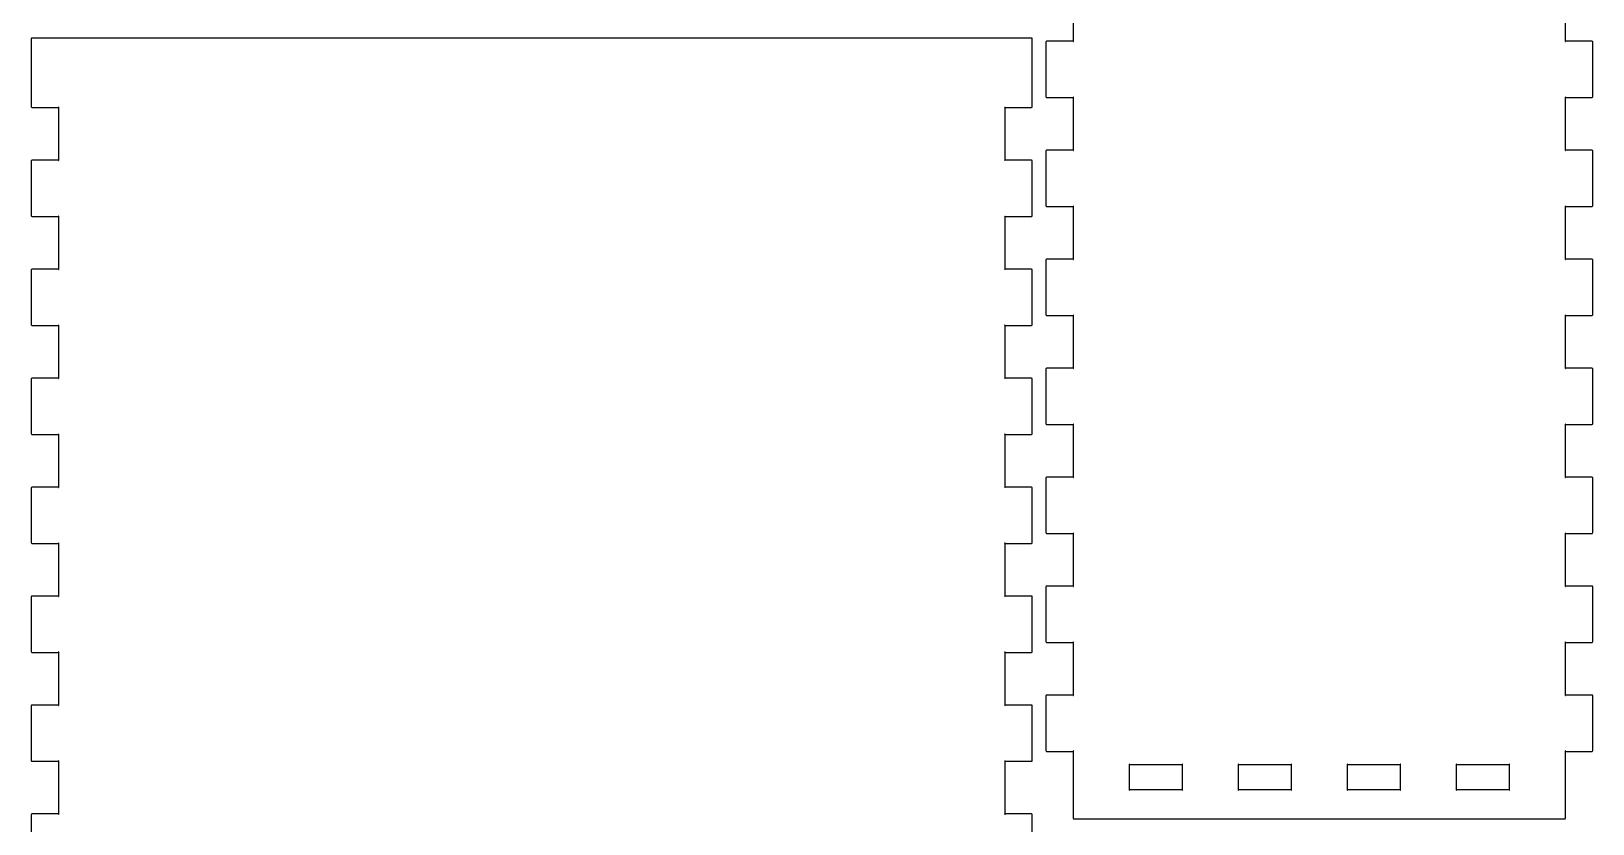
# Model space of a CAD drawing. Extents: x -1 to 239, y 10 to 330.
# Drawn here: x 10 to 181.9, y 122.9 to 210.2 of the extents above; entities that cross this region are included whole.
import ezdxf

# ---------------------------------------------------------------- set-up
doc = ezdxf.new("R2010")
doc.units = 0

msp = doc.modelspace()

# ---------------------------------------------------------------- linework, layer by layer
for p, q in [((124.699843, 216.402102), (124.699843, 209.051111)), ((178.899775, 209.051111), (178.899775, 216.402102)), ((10.029387, 209.37511), (10.000387, 209.32111)), ((10.000387, 209.32111), (10.000387, 209.303111)), ((10.000387, 209.303111), (10.000387, 201.85212)), ((10.081687, 209.40411), (10.029387, 209.37511)), ((10.099587, 209.40411), (10.081687, 209.40411)), ((13.099583, 209.40411), (10.099587, 209.40411)), ((117.099852, 209.40411), (13.099583, 209.40411)), ((120.099849, 209.40411), (117.099852, 209.40411)), ((120.116849, 209.40411), (120.099849, 209.40411)), ((120.170849, 209.37511), (120.116849, 209.40411)), ((120.199849, 209.32111), (120.170849, 209.37511)), ((120.199849, 209.303111), (120.199849, 209.32111)), ((120.199849, 201.85212), (120.199849, 209.303111)), ((121.728847, 209.022111), (121.699847, 208.969111)), ((121.699847, 208.969111), (121.699847, 208.951111)), ((121.699847, 208.951111), (121.699847, 202.951119)), ((121.782847, 209.051111), (121.728847, 209.022111)), ((121.800846, 209.051111), (121.782847, 209.051111)), ((124.699843, 209.051111), (121.800846, 209.051111)), ((124.699843, 209.051111), (124.699843, 209.042111)), ((124.709843, 209.051111), (124.699843, 209.051111)), ((124.699843, 209.042111), (124.713843, 209.010111)), ((124.741843, 209.037111), (124.709843, 209.051111)), ((124.713843, 209.010111), (124.736843, 209.014111)), ((124.736843, 209.014111), (124.741843, 209.037111)), ((178.888775, 209.051111), (178.856775, 209.037111)), ((178.856775, 209.037111), (178.862775, 209.014111)), ((178.862775, 209.014111), (178.883775, 209.010111)), ((178.883775, 209.010111), (178.899775, 209.042111)), ((178.899775, 209.051111), (178.888775, 209.051111)), ((181.800771, 209.051111), (178.899775, 209.051111)), ((178.899775, 209.042111), (178.899775, 209.051111)), ((181.816771, 209.051111), (181.800771, 209.051111)), ((181.870771, 209.022111), (181.816771, 209.051111)), ((181.899771, 208.969111), (181.870771, 209.022111)), ((181.899771, 208.951111), (181.899771, 208.969111)), ((181.899771, 202.951119), (181.899771, 208.951111)), ((121.699847, 202.951119), (121.699847, 202.934119)), ((121.699847, 202.934119), (121.728847, 202.880119)), ((121.728847, 202.880119), (121.782847, 202.851119)), ((121.782847, 202.851119), (121.800846, 202.851119)), ((121.800846, 202.851119), (124.699843, 202.851119)), ((124.713843, 202.894119), (124.699843, 202.862119)), ((124.699843, 202.862119), (124.699843, 202.851119)), ((124.699843, 202.851119), (124.709843, 202.851119)), ((124.699843, 202.851119), (124.699843, 197.051126)), ((124.709843, 202.851119), (124.741843, 202.867119)), ((124.736843, 202.888118), (124.713843, 202.894119)), ((124.741843, 202.867119), (124.736843, 202.888118)), ((178.862775, 202.888118), (178.856775, 202.867119)), ((178.856775, 202.867119), (178.888775, 202.851119)), ((178.883775, 202.894119), (178.862775, 202.888118)), ((178.899775, 202.862119), (178.883775, 202.894119)), ((178.888775, 202.851119), (178.899775, 202.851119)), ((178.899775, 202.851119), (178.899775, 202.862119)), ((178.899775, 197.051126), (178.899775, 202.851119)), ((178.899775, 202.851119), (181.800771, 202.851119)), ((181.800771, 202.851119), (181.816771, 202.851119)), ((181.816771, 202.851119), (181.870771, 202.880119)), ((181.870771, 202.880119), (181.899771, 202.934119)), ((181.899771, 202.934119), (181.899771, 202.951119)), ((10.000387, 201.85212), (10.000387, 201.83612)), ((10.000387, 201.83612), (10.029387, 201.78212)), ((10.029387, 201.78212), (10.081687, 201.75312)), ((10.081687, 201.75312), (10.099587, 201.75312)), ((10.099587, 201.75312), (13.000384, 201.75312)), ((13.014184, 201.79612), (13.000384, 201.76412)), ((13.000384, 201.76412), (13.000384, 201.75312)), ((13.000384, 201.75312), (13.010083, 201.75312)), ((13.000384, 201.75312), (13.000384, 195.953127)), ((13.010083, 201.75312), (13.041784, 201.76812)), ((13.037584, 201.79012), (13.014184, 201.79612)), ((13.041784, 201.76812), (13.037584, 201.79012)), ((117.161852, 201.79012), (117.156852, 201.76812)), ((117.156852, 201.76812), (117.188852, 201.75312)), ((117.183852, 201.79612), (117.161852, 201.79012)), ((117.198852, 201.76412), (117.183852, 201.79612)), ((117.188852, 201.75312), (117.198852, 201.75312)), ((117.198852, 201.75312), (117.198852, 201.76412)), ((117.198852, 195.953127), (117.198852, 201.75312)), ((117.198852, 201.75312), (120.099849, 201.75312)), ((120.099849, 201.75312), (120.116849, 201.75312)), ((120.116849, 201.75312), (120.170849, 201.78212)), ((120.170849, 201.78212), (120.199849, 201.83612)), ((120.199849, 201.83612), (120.199849, 201.85212)), ((121.728847, 197.022126), (121.699847, 196.969126)), ((121.699847, 196.969126), (121.699847, 196.951126)), ((121.699847, 196.951126), (121.699847, 190.950134)), ((121.782847, 197.051126), (121.728847, 197.022126)), ((121.800846, 197.051126), (121.782847, 197.051126)), ((124.699843, 197.051126), (121.800846, 197.051126)), ((124.699843, 197.051126), (124.699843, 197.042126)), ((124.709843, 197.051126), (124.699843, 197.051126)), ((124.699843, 197.042126), (124.713843, 197.010126)), ((124.741843, 197.037126), (124.709843, 197.051126)), ((124.713843, 197.010126), (124.736843, 197.014126)), ((124.736843, 197.014126), (124.741843, 197.037126)), ((178.888775, 197.051126), (178.856775, 197.037126)), ((178.856775, 197.037126), (178.862775, 197.014126)), ((178.862775, 197.014126), (178.883775, 197.010126)), ((178.883775, 197.010126), (178.899775, 197.042126)), ((178.899775, 197.051126), (178.888775, 197.051126)), ((181.800771, 197.051126), (178.899775, 197.051126)), ((178.899775, 197.042126), (178.899775, 197.051126)), ((181.816771, 197.051126), (181.800771, 197.051126)), ((181.870771, 197.022126), (181.816771, 197.051126)), ((181.899771, 196.969126), (181.870771, 197.022126)), ((181.899771, 196.951126), (181.899771, 196.969126)), ((181.899771, 190.950134), (181.899771, 196.951126)), ((10.029387, 195.924127), (10.000387, 195.872127)), ((10.000387, 195.872127), (10.000387, 195.854128)), ((10.000387, 195.854128), (10.000387, 189.852135)), ((10.081687, 195.953127), (10.029387, 195.924127)), ((10.099587, 195.953127), (10.081687, 195.953127)), ((13.000384, 195.953127), (10.099587, 195.953127)), ((13.000384, 195.953127), (13.000384, 195.943127)), ((13.010083, 195.953127), (13.000384, 195.953127)), ((13.000384, 195.943127), (13.014184, 195.912127)), ((13.041784, 195.939127), (13.010083, 195.953127)), ((13.014184, 195.912127), (13.037584, 195.916127)), ((13.037584, 195.916127), (13.041784, 195.939127)), ((117.188852, 195.953127), (117.156852, 195.939127)), ((117.156852, 195.939127), (117.161852, 195.916127)), ((117.161852, 195.916127), (117.183852, 195.912127)), ((117.183852, 195.912127), (117.198852, 195.943127)), ((117.198852, 195.953127), (117.188852, 195.953127)), ((120.099849, 195.953127), (117.198852, 195.953127)), ((117.198852, 195.943127), (117.198852, 195.953127)), ((120.116849, 195.953127), (120.099849, 195.953127)), ((120.170849, 195.924127), (120.116849, 195.953127)), ((120.199849, 195.872127), (120.170849, 195.924127)), ((120.199849, 195.854128), (120.199849, 195.872127)), ((120.199849, 189.852135), (120.199849, 195.854128)), ((121.699847, 190.950134), (121.699847, 190.934134)), ((121.699847, 190.934134), (121.728847, 190.880134)), ((121.728847, 190.880134), (121.782847, 190.851134)), ((121.782847, 190.851134), (121.800846, 190.851134)), ((121.800846, 190.851134), (124.699843, 190.851134)), ((124.713843, 190.894134), (124.699843, 190.862134)), ((124.699843, 190.862134), (124.699843, 190.851134)), ((124.699843, 190.851134), (124.709843, 190.851134)), ((124.699843, 190.851134), (124.699843, 185.051141)), ((124.709843, 190.851134), (124.741843, 190.867134)), ((124.736843, 190.889134), (124.713843, 190.894134)), ((124.741843, 190.867134), (124.736843, 190.889134)), ((178.862775, 190.889134), (178.856775, 190.867134)), ((178.856775, 190.867134), (178.888775, 190.851134)), ((178.883775, 190.894134), (178.862775, 190.889134)), ((178.899775, 190.862134), (178.883775, 190.894134)), ((178.888775, 190.851134), (178.899775, 190.851134)), ((178.899775, 190.851134), (178.899775, 190.862134)), ((178.899775, 185.051141), (178.899775, 190.851134)), ((178.899775, 190.851134), (181.800771, 190.851134)), ((181.800771, 190.851134), (181.816771, 190.851134)), ((181.816771, 190.851134), (181.870771, 190.880134)), ((181.870771, 190.880134), (181.899771, 190.934134)), ((181.899771, 190.934134), (181.899771, 190.950134)), ((10.000387, 189.852135), (10.000387, 189.836135)), ((10.000387, 189.836135), (10.029387, 189.782135)), ((10.029387, 189.782135), (10.081687, 189.753135)), ((10.081687, 189.753135), (10.099587, 189.753135)), ((10.099587, 189.753135), (13.000384, 189.753135)), ((13.014184, 189.796135), (13.000384, 189.764135)), ((13.000384, 189.764135), (13.000384, 189.753135)), ((13.000384, 189.753135), (13.010083, 189.753135)), ((13.000384, 189.753135), (13.000384, 183.953142)), ((13.010083, 189.753135), (13.041784, 189.768135)), ((13.037584, 189.790135), (13.014184, 189.796135)), ((13.041784, 189.768135), (13.037584, 189.790135)), ((117.161852, 189.790135), (117.156852, 189.768135)), ((117.156852, 189.768135), (117.188852, 189.753135)), ((117.183852, 189.796135), (117.161852, 189.790135)), ((117.198852, 189.764135), (117.183852, 189.796135)), ((117.188852, 189.753135), (117.198852, 189.753135)), ((117.198852, 189.753135), (117.198852, 189.764135)), ((117.198852, 183.953142), (117.198852, 189.753135)), ((117.198852, 189.753135), (120.099849, 189.753135)), ((120.099849, 189.753135), (120.116849, 189.753135)), ((120.116849, 189.753135), (120.170849, 189.782135)), ((120.170849, 189.782135), (120.199849, 189.836135)), ((120.199849, 189.836135), (120.199849, 189.852135)), ((10.081687, 183.953142), (10.029387, 183.924143)), ((10.099587, 183.953142), (10.081687, 183.953142)), ((13.000384, 183.953142), (10.099587, 183.953142)), ((13.000384, 183.953142), (13.000384, 183.943142)), ((13.010083, 183.953142), (13.000384, 183.953142)), ((13.000384, 183.943142), (13.014184, 183.912142)), ((13.041784, 183.939143), (13.010083, 183.953142)), ((13.037584, 183.916143), (13.041784, 183.939143)), ((117.188852, 183.953142), (117.156852, 183.939143)), ((117.156852, 183.939143), (117.161852, 183.916143)), ((117.183852, 183.912142), (117.198852, 183.943142)), ((117.198852, 183.953142), (117.188852, 183.953142)), ((120.099849, 183.953142), (117.198852, 183.953142)), ((117.198852, 183.943142), (117.198852, 183.953142)), ((120.116849, 183.953142), (120.099849, 183.953142)), ((120.170849, 183.924143), (120.116849, 183.953142)), ((121.728847, 185.022141), (121.699847, 184.968141)), ((121.699847, 184.968141), (121.699847, 184.951141)), ((121.699847, 184.951141), (121.699847, 178.951149)), ((121.782847, 185.051141), (121.728847, 185.022141)), ((121.800846, 185.051141), (121.782847, 185.051141)), ((124.699843, 185.051141), (121.800846, 185.051141)), ((124.699843, 185.051141), (124.699843, 185.041141)), ((124.709843, 185.051141), (124.699843, 185.051141)), ((124.699843, 185.041141), (124.713843, 185.010141)), ((124.741843, 185.038141), (124.709843, 185.051141)), ((124.713843, 185.010141), (124.736843, 185.014141)), ((124.736843, 185.014141), (124.741843, 185.038141)), ((178.888775, 185.051141), (178.856775, 185.038141)), ((178.856775, 185.038141), (178.862775, 185.014141)), ((178.862775, 185.014141), (178.883775, 185.010141)), ((178.883775, 185.010141), (178.899775, 185.041141)), ((178.899775, 185.051141), (178.888775, 185.051141)), ((181.800771, 185.051141), (178.899775, 185.051141)), ((178.899775, 185.041141), (178.899775, 185.051141)), ((181.816771, 185.051141), (181.800771, 185.051141)), ((181.870771, 185.022141), (181.816771, 185.051141)), ((181.899771, 184.968141), (181.870771, 185.022141)), ((181.899771, 184.951141), (181.899771, 184.968141)), ((181.899771, 178.951149), (181.899771, 184.951141)), ((10.029387, 183.924143), (10.000387, 183.870142)), ((10.000387, 183.870142), (10.000387, 183.852143)), ((10.000387, 183.852143), (10.000387, 177.85215)), ((13.014184, 183.912142), (13.037584, 183.916143)), ((117.161852, 183.916143), (117.183852, 183.912142)), ((120.199849, 183.870142), (120.170849, 183.924143)), ((120.199849, 183.852143), (120.199849, 183.870142)), ((120.199849, 177.85215), (120.199849, 183.852143)), ((121.699847, 178.951149), (121.699847, 178.934149)), ((121.699847, 178.934149), (121.728847, 178.881149)), ((121.728847, 178.881149), (121.782847, 178.851149)), ((121.782847, 178.851149), (121.800846, 178.851149)), ((121.800846, 178.851149), (124.699843, 178.851149)), ((124.713843, 178.894149), (124.699843, 178.863149)), ((124.699843, 178.863149), (124.699843, 178.851149)), ((124.699843, 178.851149), (124.709843, 178.851149)), ((124.699843, 178.851149), (124.699843, 173.051156)), ((124.709843, 178.851149), (124.741843, 178.866149)), ((124.736843, 178.889149), (124.713843, 178.894149)), ((124.741843, 178.866149), (124.736843, 178.889149)), ((178.862775, 178.889149), (178.856775, 178.866149)), ((178.856775, 178.866149), (178.888775, 178.851149)), ((178.883775, 178.894149), (178.862775, 178.889149)), ((178.899775, 178.863149), (178.883775, 178.894149)), ((178.888775, 178.851149), (178.899775, 178.851149)), ((178.899775, 178.851149), (178.899775, 178.863149)), ((178.899775, 173.051156), (178.899775, 178.851149)), ((178.899775, 178.851149), (181.800771, 178.851149)), ((181.800771, 178.851149), (181.816771, 178.851149)), ((181.816771, 178.851149), (181.870771, 178.881149)), ((181.870771, 178.881149), (181.899771, 178.934149)), ((181.899771, 178.934149), (181.899771, 178.951149)), ((10.000387, 177.85215), (10.000387, 177.83615)), ((10.000387, 177.83615), (10.029387, 177.78215)), ((10.029387, 177.78215), (10.081687, 177.75315)), ((10.081687, 177.75315), (10.099587, 177.75315)), ((10.099587, 177.75315), (13.000384, 177.75315)), ((13.014184, 177.79615), (13.000384, 177.76415)), ((13.000384, 177.76415), (13.000384, 177.75315)), ((13.000384, 177.75315), (13.010083, 177.75315)), ((13.000384, 177.75315), (13.000384, 171.953157)), ((13.010083, 177.75315), (13.041784, 177.76815)), ((13.037584, 177.79015), (13.014184, 177.79615)), ((13.041784, 177.76815), (13.037584, 177.79015)), ((117.161852, 177.79015), (117.156852, 177.76815)), ((117.156852, 177.76815), (117.188852, 177.75315)), ((117.183852, 177.79615), (117.161852, 177.79015)), ((117.198852, 177.76415), (117.183852, 177.79615)), ((117.188852, 177.75315), (117.198852, 177.75315)), ((117.198852, 177.75315), (117.198852, 177.76415)), ((117.198852, 171.953157), (117.198852, 177.75315)), ((117.198852, 177.75315), (120.099849, 177.75315)), ((120.099849, 177.75315), (120.116849, 177.75315)), ((120.116849, 177.75315), (120.170849, 177.78215)), ((120.170849, 177.78215), (120.199849, 177.83615)), ((120.199849, 177.83615), (120.199849, 177.85215)), ((10.029387, 171.924158), (10.000387, 171.870158)), ((10.081687, 171.953157), (10.029387, 171.924158)), ((10.099587, 171.953157), (10.081687, 171.953157)), ((13.000384, 171.953157), (10.099587, 171.953157)), ((13.000384, 171.953157), (13.000384, 171.943158)), ((13.010083, 171.953157), (13.000384, 171.953157)), ((13.000384, 171.943158), (13.014184, 171.912158)), ((13.041784, 171.939158), (13.010083, 171.953157)), ((13.014184, 171.912158), (13.037584, 171.916158)), ((13.037584, 171.916158), (13.041784, 171.939158)), ((117.188852, 171.953157), (117.156852, 171.939158)), ((117.156852, 171.939158), (117.161852, 171.916158)), ((117.161852, 171.916158), (117.183852, 171.912158)), ((117.183852, 171.912158), (117.198852, 171.943158)), ((117.198852, 171.953157), (117.188852, 171.953157)), ((120.099849, 171.953157), (117.198852, 171.953157)), ((117.198852, 171.943158), (117.198852, 171.953157)), ((120.116849, 171.953157), (120.099849, 171.953157)), ((120.170849, 171.924158), (120.116849, 171.953157)), ((120.199849, 171.870158), (120.170849, 171.924158)), ((121.728847, 173.022156), (121.699847, 172.969156)), ((121.699847, 172.969156), (121.699847, 172.951156)), ((121.699847, 172.951156), (121.699847, 166.951164)), ((121.782847, 173.051156), (121.728847, 173.022156)), ((121.800846, 173.051156), (121.782847, 173.051156)), ((124.699843, 173.051156), (121.800846, 173.051156)), ((124.699843, 173.051156), (124.699843, 173.042156)), ((124.709843, 173.051156), (124.699843, 173.051156)), ((124.699843, 173.042156), (124.713843, 173.010156)), ((124.741843, 173.038156), (124.709843, 173.051156)), ((124.713843, 173.010156), (124.736843, 173.014156)), ((124.736843, 173.014156), (124.741843, 173.038156)), ((178.888775, 173.051156), (178.856775, 173.038156)), ((178.856775, 173.038156), (178.862775, 173.014156)), ((178.862775, 173.014156), (178.883775, 173.010156)), ((178.883775, 173.010156), (178.899775, 173.042156)), ((178.899775, 173.051156), (178.888775, 173.051156)), ((181.800771, 173.051156), (178.899775, 173.051156)), ((178.899775, 173.042156), (178.899775, 173.051156)), ((181.816771, 173.051156), (181.800771, 173.051156)), ((181.870771, 173.022156), (181.816771, 173.051156)), ((181.899771, 172.969156), (181.870771, 173.022156)), ((181.899771, 172.951156), (181.899771, 172.969156)), ((181.899771, 166.951164), (181.899771, 172.951156)), ((10.000387, 171.870158), (10.000387, 171.853158)), ((10.000387, 171.853158), (10.000387, 165.852165)), ((120.199849, 171.853158), (120.199849, 171.870158)), ((120.199849, 165.852165), (120.199849, 171.853158)), ((121.699847, 166.951164), (121.699847, 166.934164)), ((121.699847, 166.934164), (121.728847, 166.880164)), ((121.728847, 166.880164), (121.782847, 166.852164)), ((121.782847, 166.852164), (121.800846, 166.852164)), ((121.800846, 166.852164), (124.699843, 166.852164)), ((124.713843, 166.894164), (124.699843, 166.862164)), ((124.699843, 166.862164), (124.699843, 166.852164)), ((124.699843, 166.852164), (124.709843, 166.852164)), ((124.699843, 166.852164), (124.699843, 161.051171)), ((124.709843, 166.852164), (124.741843, 166.867164)), ((124.736843, 166.889164), (124.713843, 166.894164)), ((124.741843, 166.867164), (124.736843, 166.889164)), ((178.862775, 166.889164), (178.856775, 166.867164)), ((178.856775, 166.867164), (178.888775, 166.852164)), ((178.883775, 166.894164), (178.862775, 166.889164)), ((178.899775, 166.862164), (178.883775, 166.894164)), ((178.888775, 166.852164), (178.899775, 166.852164)), ((178.899775, 166.852164), (178.899775, 166.862164)), ((178.899775, 161.051171), (178.899775, 166.852164)), ((178.899775, 166.852164), (181.800771, 166.852164)), ((181.800771, 166.852164), (181.816771, 166.852164)), ((181.816771, 166.852164), (181.870771, 166.880164)), ((181.870771, 166.880164), (181.899771, 166.934164)), ((181.899771, 166.934164), (181.899771, 166.951164)), ((10.000387, 165.852165), (10.000387, 165.836165)), ((10.000387, 165.836165), (10.029387, 165.782165)), ((10.029387, 165.782165), (10.081687, 165.753165)), ((10.081687, 165.753165), (10.099587, 165.753165)), ((10.099587, 165.753165), (13.000384, 165.753165)), ((13.014184, 165.796165), (13.000384, 165.764165)), ((13.000384, 165.764165), (13.000384, 165.753165)), ((13.000384, 165.753165), (13.010083, 165.753165)), ((13.000384, 165.753165), (13.000384, 159.953173)), ((13.010083, 165.753165), (13.041784, 165.769165)), ((13.037584, 165.790165), (13.014184, 165.796165)), ((13.041784, 165.769165), (13.037584, 165.790165)), ((117.161852, 165.790165), (117.156852, 165.769165)), ((117.156852, 165.769165), (117.188852, 165.753165)), ((117.183852, 165.796165), (117.161852, 165.790165)), ((117.198852, 165.764165), (117.183852, 165.796165)), ((117.188852, 165.753165), (117.198852, 165.753165)), ((117.198852, 165.753165), (117.198852, 165.764165)), ((117.198852, 159.953173), (117.198852, 165.753165)), ((117.198852, 165.753165), (120.099849, 165.753165)), ((120.099849, 165.753165), (120.116849, 165.753165)), ((120.116849, 165.753165), (120.170849, 165.782165)), ((120.170849, 165.782165), (120.199849, 165.836165)), ((120.199849, 165.836165), (120.199849, 165.852165)), ((10.029387, 159.924173), (10.000387, 159.870173)), ((10.000387, 159.870173), (10.000387, 159.852173)), ((10.081687, 159.953173), (10.029387, 159.924173)), ((10.099587, 159.953173), (10.081687, 159.953173)), ((13.000384, 159.953173), (10.099587, 159.953173)), ((13.000384, 159.953173), (13.000384, 159.943173)), ((13.010083, 159.953173), (13.000384, 159.953173)), ((13.000384, 159.943173), (13.014184, 159.912173)), ((13.041784, 159.939173), (13.010083, 159.953173)), ((13.014184, 159.912173), (13.037584, 159.916173)), ((13.037584, 159.916173), (13.041784, 159.939173)), ((117.188852, 159.953173), (117.156852, 159.939173)), ((117.156852, 159.939173), (117.161852, 159.916173)), ((117.161852, 159.916173), (117.183852, 159.912173)), ((117.183852, 159.912173), (117.198852, 159.943173)), ((117.198852, 159.953173), (117.188852, 159.953173)), ((120.099849, 159.953173), (117.198852, 159.953173)), ((117.198852, 159.943173), (117.198852, 159.953173)), ((120.116849, 159.953173), (120.099849, 159.953173)), ((120.170849, 159.924173), (120.116849, 159.953173)), ((120.199849, 159.870173), (120.170849, 159.924173)), ((120.199849, 159.852173), (120.199849, 159.870173)), ((121.728847, 161.022171), (121.699847, 160.969171)), ((121.699847, 160.969171), (121.699847, 160.951171)), ((121.699847, 160.951171), (121.699847, 154.951179)), ((121.782847, 161.051171), (121.728847, 161.022171)), ((121.800846, 161.051171), (121.782847, 161.051171)), ((124.699843, 161.051171), (121.800846, 161.051171)), ((124.699843, 161.051171), (124.699843, 161.042171)), ((124.709843, 161.051171), (124.699843, 161.051171)), ((124.699843, 161.042171), (124.713843, 161.010171)), ((124.741843, 161.037171), (124.709843, 161.051171)), ((124.713843, 161.010171), (124.736843, 161.014171)), ((124.736843, 161.014171), (124.741843, 161.037171)), ((178.888775, 161.051171), (178.856775, 161.037171)), ((178.856775, 161.037171), (178.862775, 161.014171)), ((178.862775, 161.014171), (178.883775, 161.010171)), ((178.883775, 161.010171), (178.899775, 161.042171)), ((178.899775, 161.051171), (178.888775, 161.051171)), ((181.800771, 161.051171), (178.899775, 161.051171)), ((178.899775, 161.042171), (178.899775, 161.051171)), ((181.816771, 161.051171), (181.800771, 161.051171)), ((181.870771, 161.022171), (181.816771, 161.051171)), ((181.899771, 160.969171), (181.870771, 161.022171)), ((181.899771, 160.951171), (181.899771, 160.969171)), ((181.899771, 154.951179), (181.899771, 160.951171)), ((10.000387, 159.852173), (10.000387, 153.85218)), ((120.199849, 153.85218), (120.199849, 159.852173)), ((121.699847, 154.951179), (121.699847, 154.934179)), ((121.699847, 154.934179), (121.728847, 154.880179)), ((121.728847, 154.880179), (121.782847, 154.851179)), ((121.782847, 154.851179), (121.800846, 154.851179)), ((121.800846, 154.851179), (124.699843, 154.851179)), ((124.713843, 154.894179), (124.699843, 154.862179)), ((124.699843, 154.862179), (124.699843, 154.851179)), ((124.699843, 154.851179), (124.709843, 154.851179)), ((124.699843, 154.851179), (124.699843, 149.051186)), ((124.709843, 154.851179), (124.741843, 154.867179)), ((124.736843, 154.889179), (124.713843, 154.894179)), ((124.741843, 154.867179), (124.736843, 154.889179)), ((178.862775, 154.889179), (178.856775, 154.867179)), ((178.856775, 154.867179), (178.888775, 154.851179)), ((178.883775, 154.894179), (178.862775, 154.889179)), ((178.899775, 154.862179), (178.883775, 154.894179)), ((178.888775, 154.851179), (178.899775, 154.851179)), ((178.899775, 154.851179), (178.899775, 154.862179)), ((178.899775, 149.051186), (178.899775, 154.851179)), ((178.899775, 154.851179), (181.800771, 154.851179)), ((181.800771, 154.851179), (181.816771, 154.851179)), ((181.816771, 154.851179), (181.870771, 154.880179)), ((181.870771, 154.880179), (181.899771, 154.934179)), ((181.899771, 154.934179), (181.899771, 154.951179)), ((10.000387, 153.85218), (10.000387, 153.83618)), ((10.000387, 153.83618), (10.029387, 153.78218)), ((10.029387, 153.78218), (10.081687, 153.753181)), ((10.081687, 153.753181), (10.099587, 153.753181)), ((10.099587, 153.753181), (13.000384, 153.753181)), ((13.014184, 153.79618), (13.000384, 153.764181)), ((13.000384, 153.764181), (13.000384, 153.753181)), ((13.000384, 153.753181), (13.010083, 153.753181)), ((13.000384, 153.753181), (13.000384, 147.953188)), ((13.010083, 153.753181), (13.041784, 153.768181)), ((13.037584, 153.79018), (13.014184, 153.79618)), ((13.041784, 153.768181), (13.037584, 153.79018)), ((117.161852, 153.79018), (117.156852, 153.768181)), ((117.156852, 153.768181), (117.188852, 153.753181)), ((117.183852, 153.79618), (117.161852, 153.79018)), ((117.198852, 153.764181), (117.183852, 153.79618)), ((117.188852, 153.753181), (117.198852, 153.753181)), ((117.198852, 153.753181), (117.198852, 153.764181)), ((117.198852, 147.953188), (117.198852, 153.753181)), ((117.198852, 153.753181), (120.099849, 153.753181)), ((120.099849, 153.753181), (120.116849, 153.753181)), ((120.116849, 153.753181), (120.170849, 153.78218)), ((120.170849, 153.78218), (120.199849, 153.83618)), ((120.199849, 153.83618), (120.199849, 153.85218)), ((10.029387, 147.924188), (10.000387, 147.870188)), ((10.000387, 147.870188), (10.000387, 147.852188)), ((10.000387, 147.852188), (10.000387, 141.853196)), ((10.081687, 147.953188), (10.029387, 147.924188)), ((10.099587, 147.953188), (10.081687, 147.953188)), ((13.000384, 147.953188), (10.099587, 147.953188)), ((13.000384, 147.953188), (13.000384, 147.943188)), ((13.010083, 147.953188), (13.000384, 147.953188)), ((13.000384, 147.943188), (13.014184, 147.912188)), ((13.041784, 147.939188), (13.010083, 147.953188)), ((13.014184, 147.912188), (13.037584, 147.916188)), ((13.037584, 147.916188), (13.041784, 147.939188)), ((117.188852, 147.953188), (117.156852, 147.939188)), ((117.156852, 147.939188), (117.161852, 147.916188)), ((117.161852, 147.916188), (117.183852, 147.912188)), ((117.183852, 147.912188), (117.198852, 147.943188)), ((117.198852, 147.953188), (117.188852, 147.953188)), ((120.099849, 147.953188), (117.198852, 147.953188)), ((117.198852, 147.943188), (117.198852, 147.953188)), ((120.116849, 147.953188), (120.099849, 147.953188)), ((120.170849, 147.924188), (120.116849, 147.953188)), ((120.199849, 147.870188), (120.170849, 147.924188)), ((120.199849, 147.852188), (120.199849, 147.870188)), ((120.199849, 141.853196), (120.199849, 147.852188)), ((121.728847, 149.023186), (121.699847, 148.969187)), ((121.699847, 148.969187), (121.699847, 148.951186)), ((121.699847, 148.951186), (121.699847, 142.951194)), ((121.782847, 149.051186), (121.728847, 149.023186)), ((121.800846, 149.051186), (121.782847, 149.051186)), ((124.699843, 149.051186), (121.800846, 149.051186)), ((124.699843, 149.051186), (124.699843, 149.042186)), ((124.709843, 149.051186), (124.699843, 149.051186)), ((124.699843, 149.042186), (124.713843, 149.010187)), ((124.741843, 149.038186), (124.709843, 149.051186)), ((124.713843, 149.010187), (124.736843, 149.014187)), ((124.736843, 149.014187), (124.741843, 149.038186)), ((178.888775, 149.051186), (178.856775, 149.038186)), ((178.856775, 149.038186), (178.862775, 149.014187)), ((178.862775, 149.014187), (178.883775, 149.010187)), ((178.883775, 149.010187), (178.899775, 149.042186)), ((178.899775, 149.051186), (178.888775, 149.051186)), ((181.800771, 149.051186), (178.899775, 149.051186)), ((178.899775, 149.042186), (178.899775, 149.051186)), ((181.816771, 149.051186), (181.800771, 149.051186)), ((181.870771, 149.023186), (181.816771, 149.051186)), ((181.899771, 148.969187), (181.870771, 149.023186)), ((181.899771, 148.951186), (181.899771, 148.969187)), ((181.899771, 142.951194), (181.899771, 148.951186)), ((121.699847, 142.951194), (121.699847, 142.934194)), ((121.699847, 142.934194), (121.728847, 142.881194)), ((121.728847, 142.881194), (121.782847, 142.852194)), ((121.782847, 142.852194), (121.800846, 142.852194)), ((121.800846, 142.852194), (124.699843, 142.852194)), ((124.713843, 142.894194), (124.699843, 142.863194)), ((124.699843, 142.863194), (124.699843, 142.852194)), ((124.699843, 142.852194), (124.709843, 142.852194)), ((124.699843, 142.852194), (124.699843, 137.051201)), ((124.709843, 142.852194), (124.741843, 142.867194)), ((124.736843, 142.889194), (124.713843, 142.894194)), ((124.741843, 142.867194), (124.736843, 142.889194)), ((178.862775, 142.889194), (178.856775, 142.867194)), ((178.856775, 142.867194), (178.888775, 142.852194)), ((178.883775, 142.894194), (178.862775, 142.889194)), ((178.899775, 142.863194), (178.883775, 142.894194)), ((178.888775, 142.852194), (178.899775, 142.852194)), ((178.899775, 142.852194), (178.899775, 142.863194)), ((178.899775, 137.051201), (178.899775, 142.852194)), ((178.899775, 142.852194), (181.800771, 142.852194)), ((181.800771, 142.852194), (181.816771, 142.852194)), ((181.816771, 142.852194), (181.870771, 142.881194)), ((181.870771, 142.881194), (181.899771, 142.934194)), ((181.899771, 142.934194), (181.899771, 142.951194)), ((10.000387, 141.853196), (10.000387, 141.836196)), ((10.000387, 141.836196), (10.029387, 141.782195)), ((10.029387, 141.782195), (10.081687, 141.753196)), ((10.081687, 141.753196), (10.099587, 141.753196)), ((10.099587, 141.753196), (13.000384, 141.753196)), ((13.014184, 141.796196), (13.000384, 141.764196)), ((13.000384, 141.764196), (13.000384, 141.753196)), ((13.000384, 141.753196), (13.010083, 141.753196)), ((13.000384, 141.753196), (13.000384, 135.953203)), ((13.010083, 141.753196), (13.041784, 141.768196)), ((13.037584, 141.791196), (13.014184, 141.796196)), ((13.041784, 141.768196), (13.037584, 141.791196)), ((117.161852, 141.791196), (117.156852, 141.768196)), ((117.156852, 141.768196), (117.188852, 141.753196)), ((117.183852, 141.796196), (117.161852, 141.791196)), ((117.198852, 141.764196), (117.183852, 141.796196)), ((117.188852, 141.753196), (117.198852, 141.753196)), ((117.198852, 141.753196), (117.198852, 141.764196)), ((117.198852, 135.953203), (117.198852, 141.753196)), ((117.198852, 141.753196), (120.099849, 141.753196)), ((120.099849, 141.753196), (120.116849, 141.753196)), ((120.116849, 141.753196), (120.170849, 141.782195)), ((120.170849, 141.782195), (120.199849, 141.836196)), ((120.199849, 141.836196), (120.199849, 141.853196)), ((10.029387, 135.924203), (10.000387, 135.871203)), ((10.000387, 135.871203), (10.000387, 135.853203)), ((10.000387, 135.853203), (10.000387, 129.853211)), ((10.081687, 135.953203), (10.029387, 135.924203)), ((10.099587, 135.953203), (10.081687, 135.953203)), ((13.000384, 135.953203), (10.099587, 135.953203)), ((13.000384, 135.953203), (13.000384, 135.944203)), ((13.010083, 135.953203), (13.000384, 135.953203)), ((13.000384, 135.944203), (13.014184, 135.912203)), ((13.041784, 135.939203), (13.010083, 135.953203)), ((13.014184, 135.912203), (13.037584, 135.916203)), ((13.037584, 135.916203), (13.041784, 135.939203)), ((117.188852, 135.953203), (117.156852, 135.939203)), ((117.156852, 135.939203), (117.161852, 135.916203)), ((117.161852, 135.916203), (117.183852, 135.912203)), ((117.183852, 135.912203), (117.198852, 135.944203)), ((117.198852, 135.953203), (117.188852, 135.953203)), ((120.099849, 135.953203), (117.198852, 135.953203)), ((117.198852, 135.944203), (117.198852, 135.953203)), ((120.116849, 135.953203), (120.099849, 135.953203)), ((120.170849, 135.924203), (120.116849, 135.953203)), ((120.199849, 135.871203), (120.170849, 135.924203)), ((120.199849, 135.853203), (120.199849, 135.871203)), ((120.199849, 129.853211), (120.199849, 135.853203)), ((121.728847, 137.022202), (121.699847, 136.969202)), ((121.699847, 136.969202), (121.699847, 136.951202)), ((121.699847, 136.951202), (121.699847, 130.951209)), ((121.782847, 137.051201), (121.728847, 137.022202)), ((121.800846, 137.051201), (121.782847, 137.051201)), ((124.699843, 137.051201), (121.800846, 137.051201)), ((124.699843, 137.051201), (124.699843, 137.042202)), ((124.709843, 137.051201), (124.699843, 137.051201)), ((124.699843, 137.042202), (124.713843, 137.010202)), ((124.741843, 137.038202), (124.709843, 137.051201)), ((124.713843, 137.010202), (124.736843, 137.014202)), ((124.736843, 137.014202), (124.741843, 137.038202)), ((178.888775, 137.051201), (178.856775, 137.038202)), ((178.856775, 137.038202), (178.862775, 137.014202)), ((178.862775, 137.014202), (178.883775, 137.010202)), ((178.883775, 137.010202), (178.899775, 137.042202)), ((178.899775, 137.051201), (178.888775, 137.051201)), ((181.800771, 137.051201), (178.899775, 137.051201)), ((178.899775, 137.042202), (178.899775, 137.051201)), ((181.816771, 137.051201), (181.800771, 137.051201)), ((181.870771, 137.022202), (181.816771, 137.051201)), ((181.899771, 136.969202), (181.870771, 137.022202)), ((181.899771, 136.951202), (181.899771, 136.969202)), ((181.899771, 130.951209), (181.899771, 136.951202)), ((121.699847, 130.951209), (121.699847, 130.934209)), ((121.699847, 130.934209), (121.728847, 130.881209)), ((121.728847, 130.881209), (121.782847, 130.850209)), ((121.782847, 130.850209), (121.800846, 130.850209)), ((121.800846, 130.850209), (124.699843, 130.850209)), ((124.713843, 130.893209), (124.699843, 130.861209)), ((124.699843, 130.861209), (124.699843, 130.850209)), ((124.699843, 130.850209), (124.709843, 130.850209)), ((124.699843, 130.850209), (124.699843, 123.500219)), ((124.709843, 130.850209), (124.741843, 130.865209)), ((124.736843, 130.889209), (124.713843, 130.893209)), ((124.741843, 130.865209), (124.736843, 130.889209)), ((178.862775, 130.889209), (178.856775, 130.865209)), ((178.856775, 130.865209), (178.888775, 130.850209)), ((178.883775, 130.893209), (178.862775, 130.889209)), ((178.899775, 130.861209), (178.883775, 130.893209)), ((178.888775, 130.850209), (178.899775, 130.850209)), ((178.899775, 130.850209), (178.899775, 130.861209)), ((178.899775, 123.500219), (178.899775, 130.850209)), ((178.899775, 130.850209), (181.800771, 130.850209)), ((181.800771, 130.850209), (181.816771, 130.850209)), ((181.816771, 130.850209), (181.870771, 130.881209)), ((181.870771, 130.881209), (181.899771, 130.934209)), ((181.899771, 130.934209), (181.899771, 130.951209)), ((10.000387, 129.853211), (10.000387, 129.836211)), ((10.000387, 129.836211), (10.029387, 129.782211)), ((10.029387, 129.782211), (10.081687, 129.753211)), ((10.081687, 129.753211), (10.099587, 129.753211)), ((10.099587, 129.753211), (13.000384, 129.753211)), ((13.014184, 129.796211), (13.000384, 129.764211)), ((13.000384, 129.764211), (13.000384, 129.753211)), ((13.000384, 129.753211), (13.010083, 129.753211)), ((13.000384, 129.753211), (13.000384, 123.953218)), ((13.010083, 129.753211), (13.041784, 129.769211)), ((13.037584, 129.790211), (13.014184, 129.796211)), ((13.041784, 129.769211), (13.037584, 129.790211)), ((117.161852, 129.790211), (117.156852, 129.769211)), ((117.156852, 129.769211), (117.188852, 129.753211)), ((117.183852, 129.796211), (117.161852, 129.790211)), ((117.198852, 129.764211), (117.183852, 129.796211)), ((117.188852, 129.753211), (117.198852, 129.753211)), ((117.198852, 129.753211), (117.198852, 129.764211)), ((117.198852, 123.953218), (117.198852, 129.753211)), ((117.198852, 129.753211), (120.099849, 129.753211)), ((120.099849, 129.753211), (120.116849, 129.753211)), ((120.116849, 129.753211), (120.170849, 129.782211)), ((120.170849, 129.782211), (120.199849, 129.836211)), ((120.199849, 129.836211), (120.199849, 129.853211)), ((130.862835, 129.438211), (130.856835, 129.416211)), ((130.856835, 129.416211), (130.888835, 129.401211)), ((130.884835, 129.443211), (130.862835, 129.438211)), ((130.899835, 129.412211), (130.884835, 129.443211)), ((130.888835, 129.401211), (130.899835, 129.401211)), ((130.899835, 129.401211), (130.899835, 129.412211)), ((130.899835, 126.600215), (130.899835, 129.401211)), ((130.899835, 129.401211), (136.699828, 129.401211)), ((136.713828, 129.443211), (136.699828, 129.412211)), ((136.699828, 129.412211), (136.699828, 129.401211)), ((136.699828, 129.401211), (136.709828, 129.401211)), ((136.699828, 129.401211), (136.699828, 126.600215)), ((136.709828, 129.401211), (136.740828, 129.416211)), ((136.736828, 129.438211), (136.713828, 129.443211)), ((136.740828, 129.416211), (136.736828, 129.438211)), ((142.86082, 129.438211), (142.85682, 129.416211)), ((142.85682, 129.416211), (142.88882, 129.401211)), ((142.88482, 129.443211), (142.86082, 129.438211)), ((142.89982, 129.412211), (142.88482, 129.443211)), ((142.88882, 129.401211), (142.89982, 129.401211)), ((142.89982, 129.401211), (142.89982, 129.412211)), ((142.89982, 126.600215), (142.89982, 129.401211)), ((142.89982, 129.401211), (148.699813, 129.401211)), ((148.713813, 129.443211), (148.699813, 129.412211)), ((148.699813, 129.412211), (148.699813, 129.401211)), ((148.699813, 129.401211), (148.709813, 129.401211)), ((148.699813, 129.401211), (148.699813, 126.600215)), ((148.709813, 129.401211), (148.740813, 129.416211)), ((148.736813, 129.438211), (148.713813, 129.443211)), ((148.740813, 129.416211), (148.736813, 129.438211)), ((154.861805, 129.438211), (154.856805, 129.416211)), ((154.856805, 129.416211), (154.888805, 129.401211)), ((154.884805, 129.443211), (154.861805, 129.438211)), ((154.899805, 129.412211), (154.884805, 129.443211)), ((154.888805, 129.401211), (154.899805, 129.401211)), ((154.899805, 129.401211), (154.899805, 129.412211)), ((154.899805, 126.600215), (154.899805, 129.401211)), ((154.899805, 129.401211), (160.699798, 129.401211)), ((160.713797, 129.443211), (160.699798, 129.412211)), ((160.699798, 129.412211), (160.699798, 129.401211)), ((160.699798, 129.401211), (160.709798, 129.401211)), ((160.699798, 129.401211), (160.699798, 126.600215)), ((160.709798, 129.401211), (160.740797, 129.416211)), ((160.736797, 129.438211), (160.713797, 129.443211)), ((160.740797, 129.416211), (160.736797, 129.438211)), ((166.86179, 129.438211), (166.85679, 129.416211)), ((166.85679, 129.416211), (166.88879, 129.401211)), ((166.88479, 129.443211), (166.86179, 129.438211)), ((166.89979, 129.412211), (166.88479, 129.443211)), ((166.88879, 129.401211), (166.89979, 129.401211)), ((166.89979, 129.401211), (166.89979, 129.412211)), ((166.89979, 126.600215), (166.89979, 129.401211)), ((166.89979, 129.401211), (172.699782, 129.401211)), ((172.713782, 129.443211), (172.699782, 129.412211)), ((172.699782, 129.412211), (172.699782, 129.401211)), ((172.699782, 129.401211), (172.708782, 129.401211)), ((172.699782, 129.401211), (172.699782, 126.600215)), ((172.708782, 129.401211), (172.740782, 129.416211)), ((172.736782, 129.438211), (172.713782, 129.443211)), ((172.740782, 129.416211), (172.736782, 129.438211)), ((130.888835, 126.600215), (130.856835, 126.587215)), ((130.856835, 126.587215), (130.862835, 126.563215)), ((130.862835, 126.563215), (130.884835, 126.559215)), ((130.884835, 126.559215), (130.899835, 126.591215)), ((130.899835, 126.600215), (130.888835, 126.600215)), ((133.800831, 126.600215), (130.899835, 126.600215)), ((130.899835, 126.591215), (130.899835, 126.600215)), ((136.699828, 126.600215), (133.800831, 126.600215)), ((133.800831, 126.600215), (133.800831, 126.600215)), ((136.699828, 126.600215), (136.699828, 126.591215)), ((136.709828, 126.600215), (136.699828, 126.600215)), ((136.699828, 126.591215), (136.713828, 126.559215)), ((136.740828, 126.587215), (136.709828, 126.600215)), ((136.713828, 126.559215), (136.736828, 126.563215)), ((136.736828, 126.563215), (136.740828, 126.587215)), ((142.88882, 126.600215), (142.85682, 126.587215)), ((142.85682, 126.587215), (142.86082, 126.563215)), ((142.86082, 126.563215), (142.88482, 126.559215)), ((142.88482, 126.559215), (142.89982, 126.591215)), ((142.89982, 126.600215), (142.88882, 126.600215)), ((145.798816, 126.600215), (142.89982, 126.600215)), ((142.89982, 126.591215), (142.89982, 126.600215)), ((148.699813, 126.600215), (145.798816, 126.600215)), ((145.798816, 126.600215), (145.798816, 126.600215)), ((148.699813, 126.600215), (148.699813, 126.591215)), ((148.709813, 126.600215), (148.699813, 126.600215)), ((148.699813, 126.591215), (148.713813, 126.559215)), ((148.740813, 126.587215), (148.709813, 126.600215)), ((148.713813, 126.559215), (148.736813, 126.563215)), ((148.736813, 126.563215), (148.740813, 126.587215)), ((154.888805, 126.600215), (154.856805, 126.587215)), ((154.856805, 126.587215), (154.861805, 126.563215)), ((154.861805, 126.563215), (154.884805, 126.559215)), ((154.884805, 126.559215), (154.899805, 126.591215)), ((154.899805, 126.600215), (154.888805, 126.600215)), ((157.800801, 126.600215), (154.899805, 126.600215)), ((154.899805, 126.591215), (154.899805, 126.600215)), ((160.699798, 126.600215), (157.800801, 126.600215)), ((157.800801, 126.600215), (157.800801, 126.600215)), ((160.699798, 126.600215), (160.699798, 126.591215)), ((160.709798, 126.600215), (160.699798, 126.600215)), ((160.699798, 126.591215), (160.713797, 126.559215)), ((160.740797, 126.587215), (160.709798, 126.600215)), ((160.713797, 126.559215), (160.736797, 126.563215)), ((160.736797, 126.563215), (160.740797, 126.587215)), ((166.88879, 126.600215), (166.85679, 126.587215)), ((166.85679, 126.587215), (166.86179, 126.563215)), ((166.86179, 126.563215), (166.88479, 126.559215)), ((166.88479, 126.559215), (166.89979, 126.591215)), ((166.89979, 126.600215), (166.88879, 126.600215)), ((169.799786, 126.600215), (166.89979, 126.600215)), ((166.89979, 126.591215), (166.89979, 126.600215)), ((172.699782, 126.600215), (169.799786, 126.600215)), ((169.799786, 126.600215), (169.799786, 126.600215)), ((172.699782, 126.600215), (172.699782, 126.591215)), ((172.708782, 126.600215), (172.699782, 126.600215)), ((172.699782, 126.591215), (172.713782, 126.559215)), ((172.740782, 126.587215), (172.708782, 126.600215)), ((172.713782, 126.559215), (172.736782, 126.563215)), ((172.736782, 126.563215), (172.740782, 126.587215)), ((10.029387, 123.924218), (10.000387, 123.871218)), ((10.000387, 123.871218), (10.000387, 123.853218)), ((10.000387, 123.853218), (10.000387, 116.401227)), ((10.081687, 123.953218), (10.029387, 123.924218)), ((10.099587, 123.953218), (10.081687, 123.953218)), ((13.000384, 123.953218), (10.099587, 123.953218)), ((13.000384, 123.953218), (13.000384, 123.944218)), ((13.010083, 123.953218), (13.000384, 123.953218)), ((13.000384, 123.944218), (13.014184, 123.912218)), ((13.041784, 123.939218), (13.010083, 123.953218)), ((13.014184, 123.912218), (13.037584, 123.916218)), ((13.037584, 123.916218), (13.041784, 123.939218)), ((117.188852, 123.953218), (117.156852, 123.939218)), ((117.156852, 123.939218), (117.161852, 123.916218)), ((117.161852, 123.916218), (117.183852, 123.912218)), ((117.183852, 123.912218), (117.198852, 123.944218)), ((117.198852, 123.953218), (117.188852, 123.953218)), ((120.099849, 123.953218), (117.198852, 123.953218)), ((117.198852, 123.944218), (117.198852, 123.953218)), ((120.116849, 123.953218), (120.099849, 123.953218)), ((120.170849, 123.924218), (120.116849, 123.953218)), ((120.199849, 123.871218), (120.170849, 123.924218)), ((120.199849, 123.853218), (120.199849, 123.871218)), ((120.199849, 116.401227), (120.199849, 123.853218)), ((124.699843, 123.500219), (124.699843, 123.483219)), ((124.699843, 123.483219), (124.728843, 123.430219)), ((124.728843, 123.430219), (124.782843, 123.401219)), ((124.782843, 123.401219), (124.800843, 123.401219)), ((124.800843, 123.401219), (178.799775, 123.401219)), ((124.800843, 123.401219), (124.800843, 123.401219)), ((178.799775, 123.401219), (178.816775, 123.401219)), ((178.816775, 123.401219), (178.870775, 123.430219)), ((178.870775, 123.430219), (178.899775, 123.483219)), ((178.899775, 123.483219), (178.899775, 123.500219))]:
    msp.add_line(p, q)

doc.saveas('drawing.dxf')
